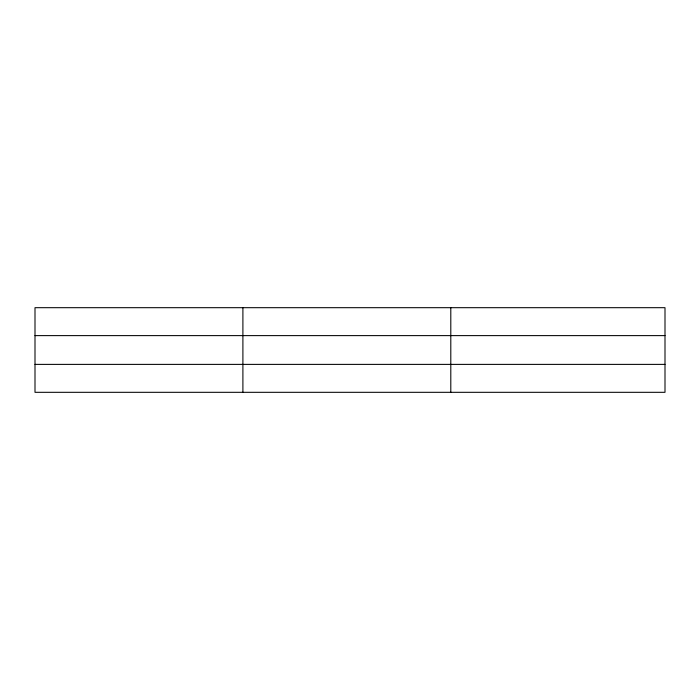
<?xml version="1.0" encoding="UTF-8"?>
<svg xmlns="http://www.w3.org/2000/svg" width="700" height="700" viewBox="0 0 700 700"><rect width="100%" height="100%" fill="white"/><g stroke="black" fill="none" stroke-linecap="round" stroke-linejoin="round"><path stroke-width="1.05" d="M242.9 307.685L242.9 392.315M450.8 307.685L450.8 392.315M665 335.615L665 307.685L35 307.685L35 392.315L665 392.315L665 335.615L35 335.615M35 364.385L665 364.385"/></g></svg>
